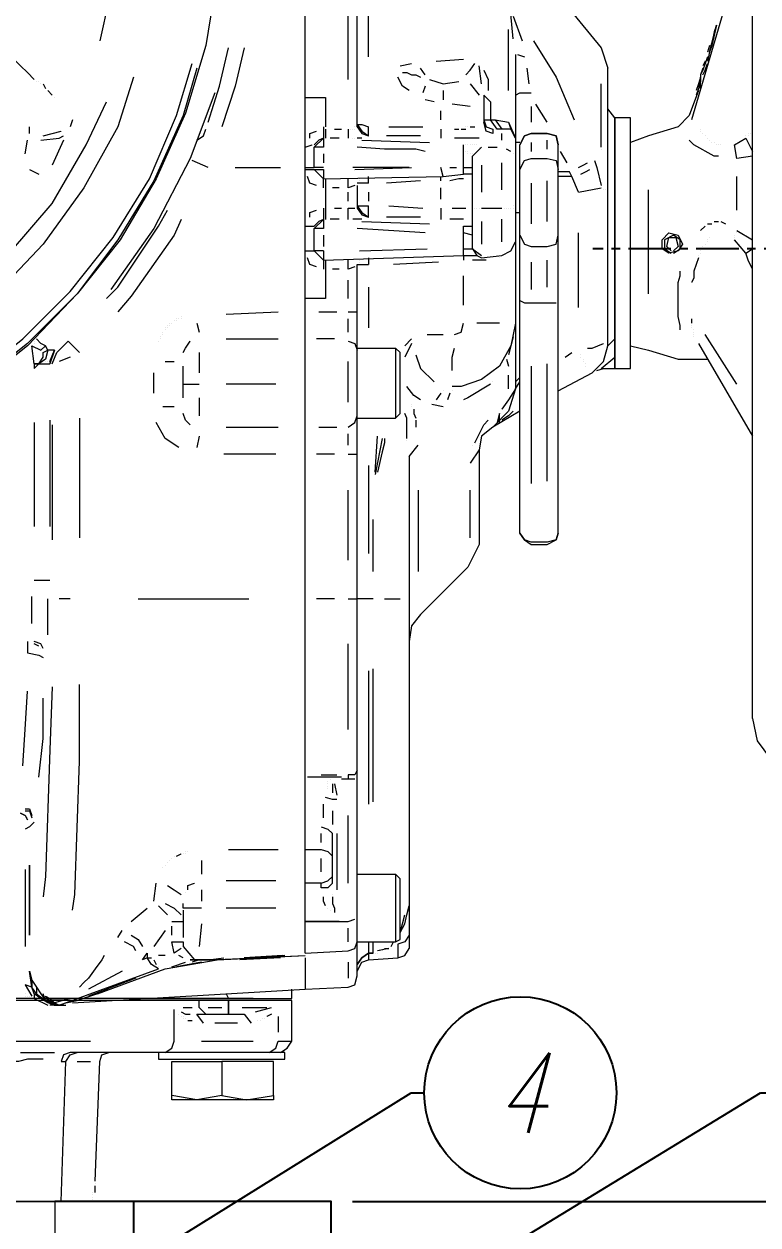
# Model space of a CAD drawing. Header units: millimetres. Extents: x 3426 to 5580, y 1375 to 2906.
# Drawn here: x 3958.9 to 4096.4, y 2436.8 to 2661.9 of the extents above; entities that cross this region are included whole.
import ezdxf
from ezdxf.enums import TextEntityAlignment as Align

# ---------------------------------------------------------------- set-up
doc = ezdxf.new("R2010")
doc.units = ezdxf.units.MM
doc.linetypes.add('CENTER', pattern=[50.8, 31.75, -6.35, 6.35, -6.35])
for name, color, linetype in [('IA-DIBUJO', 3, 'Continuous'), ('IA-DIM', 7, 'Continuous'), ('IA-EJES', 4, 'CENTER'), ('IA-SIMBOLS', 2, 'Continuous')]:
    doc.layers.add(name, color=color, linetype=linetype)
doc.styles.add('ING-AMB', font='romans.shx', dxfattribs={"width": 0.75, "oblique": 15})
doc.styles.add('SALVADOR', font='romans.shx', dxfattribs={"width": 0.75, "oblique": 15})
doc.dimstyles.new('ING-AMB 4', dxfattribs={"dimscale": 4, "dimtxt": 3, "dimasz": 2.5, "dimexe": 1, "dimexo": 1, "dimgap": 1, "dimtad": 1, "dimdec": 0, "dimzin": 0, "dimdsep": 46, "dimtxsty": 'ING-AMB', "dimcen": 0.1, "dimclrd": 7, "dimclre": 7, "dimclrt": 2, "dimadec": 0, "dimazin": 0, "dimtfac": 1, "dimtdec": 0, "dimtmove": 0, "dimatfit": 0, "dimfxl": 1.25, "dimtolj": 1, "dimtzin": 0, "dimarcsym": 1})

# ---------------------------------------------------------------- blocks, each defined once
blk = doc.blocks.new('*D21')
at = {"layer": 'Defpoints', "color": 0, "transparency": 16777216}
for p in [(4181.7, 2619.82), (4016.43, 2441.17), (4265.14, 2441.17)]:
    blk.add_point(p, dxfattribs=at)
at = {"layer": 'IA-DIM', "color": 7, "lineweight": -2, "transparency": 16777216}
for p, q in [((4185.7, 2619.82), (4269.14, 2619.82)), ((4265.14, 2609.82), (4265.14, 2451.17)), ((4020.43, 2441.17), (4269.14, 2441.17))]:
    blk.add_line(p, q, dxfattribs=at)
at = {"layer": 'IA-DIM', "color": 7, "transparency": 16777216}
for points in [[(4263.47, 2609.82), (4266.8, 2609.82), (4265.14, 2619.82)], [(4263.47, 2451.17), (4266.8, 2451.17), (4265.14, 2441.17)]]:
    blk.add_solid(points, dxfattribs=at)
at = {"layer": 'IA-DIM', "color": 2, "transparency": 16777216, "insert": (4255.14, 2530.5), "char_height": 12, "attachment_point": 5, "rotation": 90, "style": 'ING-AMB'}
blk.add_mtext('\\A1;180', dxfattribs=at)
blk = doc.blocks.new('EJE')
blk.add_circle((0, 6), 6)
at = {"style": 'SALVADOR', "oblique": 15, "width": 0.75}
blk.add_attdef('N', text='', height=5, dxfattribs=at).set_placement((0, 6), align=Align.MIDDLE)

msp = doc.modelspace()

# ---------------------------------------------------------------- linework, layer by layer
at = {"layer": 'IA-DIBUJO', "color": 8, "lineweight": 18}
for points in [[(3971.36, 2708.72), (3973.9, 2701.52), (3975.6, 2690.09), (3976.02, 2678.24), (3974.75, 2666.39), (3973.06, 2658.77)], [(4095.4, 2531.77), (4095.4, 2709.99)], [(4021.32, 2642.68), (4021.32, 2675.7), (4021.32, 2676.55), (4021.32, 2699.83), (4021.32, 2705.76), (4028.51, 2705.76), (4028.51, 2692.63), (4029.36, 2693.48), (4029.36, 2704.91), (4028.51, 2705.76)], [(4045.02, 2684.17), (4055.61, 2671.47), (4067.04, 2657.5), (4068.31, 2653.69)], [(4095.4, 2682.9), (4083.97, 2643.95)], [(4023.43, 2655.8), (4023.43, 2679.93)], [(4011.58, 2635.06), (4011.58, 2674.43)], [(3995.07, 2671.04), (3992.95, 2657.92), (3989.14, 2645.22), (3983.64, 2632.94), (3976.87, 2621.51), (3968.82, 2611.35), (3959.51, 2601.62), (3949.35, 2593.57), (3937.92, 2586.8), (3925.64, 2581.72), (3912.94, 2577.91), (3899.82, 2575.79)], [(4019.62, 2651.57), (4019.62, 2668.08)], [(4050.53, 2659.19), (4050.1, 2663.85)], [(4050.53, 2663.42), (4052.22, 2658.77)], [(4088.63, 2661.73), (4087.78, 2657.92), (4087.36, 2656.65), (4087.78, 2658.34), (4088.63, 2661.73), (4088.2, 2660.46), (4087.78, 2658.34)], [(4088.63, 2661.73), (4088.63, 2661.73)], [(4049.68, 2649.45), (4049.68, 2660.89)], [(3993.38, 2643.53), (3995.49, 2650.3), (3997.19, 2657.5)], [(4000.15, 2657.5), (3998.46, 2650.3), (3995.92, 2642.68)], [(4054.34, 2658.77), (4058.57, 2651.99), (4061.96, 2643.95)], [(4087.36, 2657.92), (4086.93, 2656.65)], [(4087.36, 2657.92), (4087.36, 2657.92)], [(4087.78, 2658.34), (4087.78, 2658.34)], [(3956.97, 2655.38), (3958.24, 2654.11), (3959.51, 2652.84), (3960.78, 2651.57)], [(4036.13, 2654.96), (4041.21, 2655.38)], [(4050.95, 2656.23), (4050.95, 2640.56), (4050.95, 2636.33), (4050.95, 2627.86), (4050.95, 2621.09), (4050.95, 2605.85), (4050.95, 2593.57), (4051.8, 2594.84)], [(4050.95, 2656.23), (4050.95, 2656.23)], [(4051.37, 2656.23), (4052.64, 2655.8)], [(4086.93, 2655.8), (4086.51, 2654.53), (4086.09, 2653.26), (4085.66, 2652.42), (4085.66, 2651.15), (4085.66, 2651.99)], [(4086.51, 2654.96), (4086.09, 2654.11)], [(4086.93, 2656.65), (4086.93, 2656.65)], [(4087.36, 2656.65), (4086.93, 2654.96)], [(4086.93, 2655.8), (4086.93, 2655.8)], [(4087.36, 2656.65), (4087.36, 2656.65)], [(3991.26, 2653.69), (3988.72, 2644.8), (3983.22, 2632.52), (3976.44, 2621.51), (3968.82, 2611.35), (3959.51, 2602.04), (3949.35, 2594), (3937.92, 2587.65), (3926.07, 2582.14), (3916.33, 2579.18)], [(3940.04, 2590.19), (3948.5, 2594.84), (3958.66, 2602.89), (3967.55, 2611.78), (3975.6, 2621.94), (3982.37, 2632.94), (3987.45, 2644.8), (3990.41, 2654.53)], [(4029.36, 2654.11), (4031.48, 2654.53)], [(4029.78, 2652.84), (4030.63, 2652.84), (4031.48, 2652.42), (4032.32, 2652.42), (4033.17, 2651.99)], [(4034.02, 2652.42), (4033.17, 2653.69)], [(4041.64, 2652.42), (4042.48, 2653.26), (4043.33, 2654.53)], [(4044.6, 2650.72), (4044.18, 2654.11)], [(4045.02, 2653.26), (4045.87, 2651.57), (4045.87, 2649.45)], [(4053.07, 2653.69), (4053.49, 2650.72)], [(4069.58, 2602.89), (4068.31, 2601.62), (4068.31, 2603.31), (4068.31, 2630.4), (4068.31, 2653.69)], [(4086.09, 2653.69), (4085.66, 2652.42)], [(4086.09, 2652.42), (4086.51, 2653.26), (4086.93, 2654.53)], [(4086.09, 2653.69), (4086.09, 2653.69)], [(4086.09, 2653.26), (4086.09, 2653.26)], [(4086.09, 2652.42), (4086.09, 2652.42)], [(4086.51, 2654.53), (4086.51, 2654.53)], [(4086.93, 2654.53), (4086.93, 2654.53)], [(3979.41, 2651.99), (3976.44, 2642.68), (3970.09, 2631.25), (3962.47, 2620.67), (3953.58, 2611.35), (3943.42, 2603.31), (3934.53, 2597.81)], [(3960.78, 2651.57), (3960.78, 2651.57)], [(3961.2, 2651.15), (3961.2, 2651.15)], [(3961.63, 2651.15), (3961.63, 2651.15)], [(3962.05, 2650.72), (3962.05, 2650.72)], [(3962.47, 2650.72), (3962.9, 2649.88)], [(4031.05, 2649.45), (4029.78, 2650.3), (4028.94, 2652)], [(4033.17, 2651.99), (4033.17, 2651.99)], [(4034.02, 2650.3), (4033.59, 2649.03)], [(4034.86, 2651.57), (4037.4, 2650.72), (4040.37, 2651.15)], [(4042.48, 2650.72), (4044.18, 2648.61)], [(4067.04, 2638.87), (4067.04, 2642.26), (4067.04, 2645.64), (4067.04, 2648.18), (4067.04, 2650.72)], [(4085.66, 2651.99), (4085.24, 2650.72), (4084.82, 2649.45)], [(4085.66, 2649.88), (4085.66, 2651.15), (4085.24, 2649.88), (4084.82, 2648.61)], [(4085.24, 2650.72), (4085.24, 2650.72)], [(4085.24, 2650.72), (4085.24, 2650.72)], [(4085.66, 2651.15), (4085.66, 2651.15)], [(3962.9, 2649.88), (3962.9, 2649.88)], [(3963.32, 2649.45), (3964.17, 2648.61)], [(3964.17, 2648.61), (3964.17, 2648.61)], [(3964.59, 2648.18), (3964.59, 2648.18)], [(3994.65, 2649.03), (3989.99, 2636.75), (3983.22, 2623.63), (3975.17, 2612.2)], [(4011.58, 2648.18), (4015.39, 2648.18), (4015.39, 2642.68)], [(4037.4, 2649.45), (4037.4, 2647.76)], [(4044.18, 2648.61), (4044.18, 2648.61)], [(4045.02, 2648.61), (4045.02, 2646.49), (4045.02, 2643.53)], [(4045.02, 2648.61), (4046.29, 2647.34)], [(4050.95, 2648.61), (4051.8, 2649.03), (4053.91, 2649.03)], [(4085.24, 2649.45), (4083.55, 2644.8)], [(4084.82, 2648.61), (4084.82, 2648.61)], [(4085.24, 2649.88), (4085.24, 2649.88)], [(4085.24, 2649.45), (4085.24, 2649.45)], [(3804.99, 2646.91), (3808.38, 2639.29), (3814.73, 2628.29), (3822.77, 2618.97), (3832.09, 2610.51), (3842.25, 2603.31), (3853.25, 2597.38), (3864.68, 2593.15), (3876.96, 2590.61), (3889.66, 2589.76), (3901.94, 2590.61), (3914.21, 2593.15), (3925.64, 2597.38), (3937.07, 2603.31), (3947.23, 2610.51), (3956.12, 2618.97), (3964.17, 2628.29), (3970.52, 2639.29), (3974.33, 2647.34)], [(4035.71, 2647.34), (4034.02, 2647.76)], [(4036.98, 2643.95), (4036.98, 2645.64)], [(4042.48, 2646.49), (4039.1, 2646.91)], [(4046.29, 2647.34), (4046.29, 2643.95), (4047.14, 2643.95), (4049.68, 2643.53), (4050.1, 2642.26)], [(4053.91, 2646.49), (4053.91, 2643.53)], [(4056.88, 2643.53), (4054.76, 2646.91)], [(4067.04, 2597.38), (4069.58, 2599.5), (4069.58, 2602.89), (4069.58, 2644.37), (4068.31, 2646.07)], [(3967.98, 2643.95), (3967.55, 2642.68)], [(4045.02, 2643.95), (4046.29, 2643.95)], [(4045.02, 2643.95), (4045.45, 2642.68), (4046.72, 2642.26), (4046.72, 2641.41), (4045.45, 2641.83), (4045.02, 2643.53)], [(4047.14, 2643.95), (4048.41, 2642.26), (4047.56, 2642.26), (4046.29, 2643.95)], [(4049.68, 2643.53), (4050.95, 2640.56), (4050.1, 2642.26), (4048.41, 2642.26)], [(4072.54, 2644.37), (4069.58, 2644.37)], [(4083.55, 2644.8), (4081.43, 2642.68), (4075.93, 2640.99), (4072.54, 2639.72)], [(4072.54, 2597.38), (4072.54, 2644.37)], [(3959.93, 2641.41), (3959.93, 2642.68)], [(3962.47, 2640.99), (3965.86, 2641.83)], [(3965.86, 2641.83), (3965.86, 2641.83)], [(3991.26, 2640.14), (3992.53, 2640.99), (3992.95, 2642.26)], [(4012.43, 2640.56), (4012.43, 2641.41), (4013.7, 2641.83)], [(4014.97, 2642.68), (4014.97, 2642.68)], [(4014.97, 2642.68), (4014.97, 2640.56), (4014.97, 2638.87)], [(4015.39, 2642.26), (4015.39, 2642.26)], [(4015.39, 2642.26), (4015.39, 2640.56)], [(4017.08, 2642.26), (4018.35, 2642.26)], [(4019.62, 2642.26), (4019.62, 2642.26)], [(4019.62, 2642.26), (4019.62, 2640.56)], [(4020.05, 2642.26), (4020.05, 2642.26)], [(4020.47, 2642.26), (4020.47, 2642.26)], [(4020.89, 2642.68), (4020.89, 2642.68)], [(4020.89, 2642.26), (4020.89, 2642.26)], [(4021.32, 2643.1), (4022.16, 2643.1), (4023.43, 2642.68)], [(4021.32, 2643.1), (4022.16, 2641.83), (4023.43, 2640.99)], [(4021.32, 2642.68), (4021.32, 2642.68)], [(4021.32, 2642.68), (4022.16, 2641.41), (4023.43, 2640.99), (4023.43, 2642.68)], [(4027.24, 2642.68), (4033.59, 2642.68)], [(4036.98, 2642.26), (4036.98, 2640.56)], [(4039.52, 2642.26), (4040.37, 2642.26)], [(4040.79, 2642.26), (4041.64, 2642.26)], [(4041.64, 2642.68), (4041.64, 2642.68)], [(4042.06, 2642.68), (4042.06, 2642.68)], [(4042.48, 2642.68), (4043.33, 2642.68)], [(4047.14, 2642.26), (4047.14, 2642.26)], [(4048.41, 2640.14), (4048.41, 2641.41)], [(4085.66, 2642.26), (4085.66, 2642.26)], [(4085.66, 2641.83), (4085.66, 2641.83)], [(4086.09, 2641.41), (4086.09, 2641.41)], [(4094.55, 2641.41), (4094.55, 2641.41)], [(4094.98, 2641.41), (4094.98, 2641.41)], [(4095.4, 2641.41), (4095.4, 2641.41)], [(3959.09, 2637.6), (3959.51, 2640.14)], [(3962.05, 2640.14), (3965.44, 2640.56), (3966.28, 2640.99)], [(3966.28, 2640.14), (3964.17, 2635.48)], [(4011.58, 2638.87), (4012.85, 2639.29)], [(4012.85, 2639.29), (4012.85, 2639.29)], [(4014.97, 2638.87), (4013.27, 2638.87), (4014.97, 2640.56), (4014.12, 2640.14), (4013.27, 2639.29)], [(4013.27, 2638.87), (4013.27, 2638.87)], [(4013.27, 2635.06), (4013.27, 2638.87)], [(4014.97, 2640.57), (4014.97, 2640.57)], [(4015.39, 2640.57), (4015.39, 2640.57)], [(4017.93, 2640.57), (4016.24, 2640.57)], [(4020.47, 2640.56), (4020.47, 2640.56)], [(4020.89, 2640.56), (4020.89, 2640.56)], [(4022.16, 2640.56), (4021.32, 2640.56)], [(4034.02, 2638.02), (4032.32, 2638.45), (4026.4, 2638.45), (4021.32, 2638.87)], [(4022.16, 2640.14), (4034.86, 2639.72)], [(4023.43, 2640.99), (4023.43, 2640.99)], [(4033.17, 2640.99), (4026.82, 2640.99)], [(4044.18, 2640.56), (4042.48, 2640.56), (4040.79, 2640.56), (4039.52, 2640.56)], [(4041.21, 2639.29), (4041.21, 2639.29)], [(4041.21, 2638.02), (4041.21, 2639.29)], [(4041.64, 2639.29), (4041.64, 2639.29)], [(4042.06, 2639.29), (4042.06, 2639.29)], [(4042.48, 2639.29), (4042.48, 2639.29)], [(4042.91, 2639.29), (4042.91, 2639.29)], [(4043.33, 2639.29), (4043.33, 2639.29)], [(4043.75, 2639.29), (4043.75, 2639.29)], [(4044.18, 2638.87), (4044.18, 2638.87)], [(4044.6, 2638.87), (4044.6, 2638.87)], [(4045.87, 2638.87), (4047.56, 2638.87)], [(4051.8, 2639.72), (4050.95, 2639.72)], [(4058.99, 2566.48), (4058.57, 2565.21), (4056.88, 2564.79), (4053.91, 2564.79), (4052.64, 2565.21), (4051.8, 2566.48), (4051.8, 2610.08), (4051.8, 2622.36), (4051.8, 2634.64), (4051.8, 2639.29)], [(4051.8, 2639.29), (4051.8, 2639.29)], [(4051.8, 2566.48), (4052.64, 2565.21), (4053.91, 2564.36), (4056.88, 2564.36), (4058.57, 2565.21), (4058.99, 2566.48), (4058.99, 2610.08), (4058.99, 2622.36), (4058.99, 2634.64), (4058.99, 2639.29)], [(4053.91, 2639.72), (4053.91, 2638.02)], [(4056.88, 2638.45), (4056.88, 2640.14)], [(4089.05, 2637.18), (4088.2, 2637.18), (4084.39, 2639.29), (4083.55, 2640.14)], [(4086.51, 2640.99), (4086.51, 2640.99)], [(4086.93, 2640.56), (4086.93, 2640.56)], [(4087.36, 2640.14), (4087.36, 2640.14)], [(4087.78, 2639.72), (4087.78, 2639.72)], [(4088.2, 2639.72), (4088.2, 2639.72)], [(4088.63, 2639.29), (4088.63, 2639.29)], [(4089.05, 2639.29), (4089.05, 2639.29)], [(4089.47, 2639.29), (4089.47, 2639.29)], [(4092.01, 2639.29), (4094.13, 2640.56)], [(4092.44, 2636.75), (4092.01, 2639.29)], [(4094.13, 2640.99), (4094.13, 2640.99)], [(4094.13, 2640.56), (4095.4, 2638.02)], [(4094.13, 2640.56), (4094.13, 2640.56)], [(4094.55, 2640.99), (4094.55, 2640.99)], [(4011.58, 2636.33), (4011.58, 2638.02)], [(4014.97, 2637.6), (4014.97, 2635.91)], [(4042.91, 2633.79), (4041.21, 2633.79), (4041.21, 2635.06), (4041.21, 2638.02)], [(4041.21, 2638.02), (4041.21, 2638.02)], [(4041.64, 2638.02), (4041.64, 2638.02)], [(4042.06, 2638.02), (4042.06, 2638.02)], [(4042.06, 2637.6), (4042.06, 2637.6)], [(4042.48, 2637.6), (4042.48, 2637.6)], [(4042.91, 2637.6), (4042.91, 2637.6)], [(4042.91, 2619.82), (4042.91, 2627.86), (4042.91, 2637.18)], [(4042.91, 2637.18), (4042.91, 2637.18)], [(4050.1, 2638.02), (4049.26, 2638.45)], [(4050.53, 2637.6), (4050.53, 2637.6)], [(4051.8, 2634.64), (4052.64, 2636.33), (4053.91, 2636.75), (4056.88, 2636.75), (4058.57, 2636.33), (4058.99, 2634.64)], [(4060.69, 2635.91), (4059.42, 2638.02)], [(4067.04, 2638.45), (4067.04, 2638.45)], [(4095.4, 2637.18), (4092.44, 2636.75)], [(3959.93, 2634.64), (3961.63, 2633.79)], [(3993.38, 2635.06), (3990.41, 2636.33)], [(3998.46, 2635.06), (4006.92, 2635.06)], [(4011.58, 2635.06), (4011.58, 2635.06)], [(4011.58, 2607.97), (4011.58, 2635.06), (4013.27, 2635.06)], [(4011.58, 2634.64), (4011.58, 2634.64)], [(4011.58, 2634.64), (4013.27, 2634.64), (4014.97, 2632.94)], [(4014.97, 2635.06), (4013.27, 2635.06)], [(4013.27, 2634.64), (4013.27, 2634.64)], [(4013.27, 2634.64), (4014.97, 2634.64), (4014.97, 2632.94)], [(4014.97, 2635.06), (4014.97, 2635.06)], [(4031.05, 2635.06), (4020.47, 2635.06)], [(4020.89, 2634.64), (4031.48, 2635.06)], [(4037.4, 2633.37), (4036.98, 2635.06)], [(4038.67, 2635.06), (4039.94, 2635.06)], [(4041.21, 2635.06), (4042.91, 2635.06)], [(4042.91, 2635.06), (4042.91, 2635.06)], [(4042.91, 2634.21), (4042.91, 2635.06)], [(4044.6, 2635.48), (4044.6, 2630.4)], [(4048.41, 2630.83), (4048.41, 2635.91)], [(4062.8, 2635.06), (4063.65, 2635.48), (4064.5, 2635.91)], [(4063.23, 2633.79), (4064.07, 2634.21), (4064.92, 2634.64)], [(4065.77, 2636.33), (4066.19, 2635.06), (4067.04, 2631.67)], [(4013.7, 2631.67), (4012.43, 2632.1), (4012, 2633.37)], [(4014.97, 2631.25), (4014.97, 2632.94), (4037.4, 2633.37), (4041.21, 2633.79)], [(4015.39, 2632.94), (4015.39, 2631.25)], [(4020.89, 2631.67), (4019.62, 2631.25), (4019.62, 2632.94)], [(4021.74, 2632.94), (4021.74, 2632.94)], [(4021.74, 2632.52), (4021.74, 2632.52)], [(4023.43, 2632.1), (4023.43, 2633.37)], [(4033.17, 2632.52), (4026.82, 2632.1)], [(4036.98, 2632.52), (4036.98, 2633.37)], [(4041.21, 2632.94), (4040.37, 2632.94), (4038.67, 2632.52)], [(4056.88, 2624.9), (4056.88, 2632.52)], [(4061.53, 2633.37), (4061.11, 2634.21), (4058.99, 2634.21)], [(4062.8, 2630.4), (4061.53, 2633.37), (4058.99, 2633.37)], [(4092.44, 2627.02), (4092.44, 2633.37)], [(4015.39, 2631.25), (4015.39, 2631.25)], [(4015.39, 2631.25), (4015.39, 2627.44)], [(4015.39, 2631.25), (4015.39, 2631.25)], [(4017.93, 2631.25), (4016.66, 2631.25)], [(4019.62, 2628.71), (4019.62, 2630.4)], [(4023.43, 2632.1), (4021.32, 2632.1)], [(4021.32, 2632.1), (4021.32, 2632.1)], [(4021.32, 2631.67), (4021.32, 2627.44)], [(4021.32, 2631.67), (4021.32, 2631.67)], [(4021.32, 2631.67), (4021.32, 2631.67)], [(4023.43, 2630.4), (4023.43, 2628.71)], [(4036.98, 2629.13), (4036.98, 2631.25)], [(4053.91, 2632.1), (4053.91, 2624.48)], [(4062.8, 2630.4), (4067.04, 2631.25)], [(4067.04, 2631.25), (4067.04, 2631.25)], [(4067.46, 2630.83), (4067.46, 2630.83)], [(4067.88, 2630.83), (4067.88, 2630.83)], [(4068.31, 2630.83), (4068.31, 2630.83)], [(4068.31, 2630.4), (4068.31, 2630.4)], [(4075.93, 2611.35), (4075.93, 2630.83)], [(4021.32, 2627.86), (4023.43, 2627.86)], [(4021.32, 2627.44), (4022.16, 2626.17), (4023.43, 2625.75), (4023.43, 2626.59), (4023.43, 2627.86)], [(4021.32, 2627.86), (4022.16, 2626.59), (4023.43, 2625.75)], [(4027.24, 2627.86), (4033.59, 2627.44)], [(4042.91, 2627.86), (4042.91, 2627.86)], [(4050.53, 2627.86), (4050.53, 2627.86)], [(4050.95, 2627.86), (4050.95, 2627.86)], [(3974.33, 2610.51), (3976.44, 2612.62), (3984.06, 2624.05), (3985.76, 2627.02)], [(4012.43, 2625.75), (4012.43, 2626.59), (4013.7, 2627.02)], [(4014.97, 2627.44), (4014.97, 2627.44)], [(4014.97, 2627.44), (4014.97, 2626.17), (4014.97, 2625.32), (4014.97, 2623.63)], [(4015.39, 2627.44), (4015.39, 2627.44)], [(4015.39, 2627.44), (4015.39, 2625.32)], [(4017.08, 2627.44), (4018.35, 2627.44)], [(4019.62, 2625.32), (4019.62, 2626.17), (4019.62, 2627.44), (4020.89, 2627.44)], [(4023.43, 2625.75), (4023.43, 2625.75)], [(4033.17, 2625.75), (4026.82, 2625.75)], [(4036.98, 2627.44), (4036.98, 2626.17), (4036.98, 2625.32)], [(4039.1, 2627.44), (4040.37, 2627.44), (4041.64, 2627.44)], [(4042.91, 2627.44), (4042.91, 2627.44)], [(4043.33, 2627.44), (4043.33, 2627.44)], [(4043.75, 2627.44), (4043.75, 2627.44)], [(4044.18, 2627.44), (4044.18, 2627.44)], [(4044.6, 2627.44), (4048.41, 2627.44)], [(4048.83, 2627.44), (4048.83, 2627.44)], [(4049.26, 2627.44), (4049.26, 2627.44)], [(4049.68, 2627.44), (4049.68, 2627.44)], [(4050.1, 2627.44), (4050.1, 2627.44)], [(4050.53, 2627.44), (4050.53, 2627.44)], [(4050.95, 2626.59), (4051.8, 2626.59)], [(3988.3, 2625.32), (3987.03, 2622.36), (3978.98, 2610.93), (3976.44, 2607.97)], [(4011.58, 2624.05), (4013.27, 2624.05)], [(4011.58, 2619.4), (4013.27, 2619.4), (4013.27, 2623.63)], [(4014.97, 2623.63), (4013.27, 2623.63), (4014.97, 2625.32), (4014.12, 2624.9), (4013.27, 2624.05)], [(4013.27, 2623.63), (4013.27, 2623.63)], [(4014.97, 2625.33), (4014.97, 2625.33)], [(4015.39, 2625.33), (4015.39, 2625.33)], [(4017.93, 2625.33), (4016.24, 2625.33)], [(4022.16, 2625.33), (4020.47, 2625.33)], [(4034.02, 2622.78), (4021.32, 2623.63)], [(4022.16, 2624.9), (4034.86, 2624.48)], [(4041.21, 2625.33), (4040.37, 2625.33), (4038.67, 2625.33)], [(4041.21, 2624.06), (4042.91, 2624.06)], [(4042.91, 2622.36), (4041.21, 2622.78), (4041.21, 2624.05)], [(4044.6, 2624.9), (4044.6, 2620.67)], [(4048.41, 2621.09), (4048.41, 2625.33)], [(4085.66, 2623.21), (4086.51, 2624.05)], [(4086.51, 2624.05), (4086.51, 2624.05)], [(4086.93, 2624.48), (4087.78, 2624.48)], [(4088.2, 2624.9), (4089.05, 2624.9)], [(4089.47, 2624.9), (4090.32, 2624.48)], [(4090.32, 2624.48), (4090.32, 2624.48)], [(4092.44, 2623.21), (4095.4, 2621.51)], [(4092.44, 2623.21), (4092.44, 2623.21)], [(4011.58, 2621.09), (4011.58, 2622.78)], [(4014.97, 2622.36), (4014.97, 2620.24)], [(4041.21, 2619.82), (4041.21, 2622.78)], [(4041.21, 2618.55), (4043.75, 2618.55), (4044.6, 2618.13), (4048.41, 2618.55), (4050.1, 2619.4), (4050.95, 2621.09)], [(4042.91, 2622.78), (4042.91, 2622.78)], [(4051.8, 2622.36), (4052.64, 2620.67), (4053.91, 2620.24), (4056.88, 2620.24), (4058.57, 2620.67), (4058.99, 2622.36)], [(4062.8, 2608.81), (4062.8, 2622.78)], [(4080.58, 2618.97), (4081.85, 2619.82), (4081.85, 2621.51), (4080.58, 2622.36), (4078.89, 2621.51), (4078.89, 2619.82), (4080.16, 2618.97)], [(4080.16, 2619.4), (4079.31, 2620.24), (4079.74, 2621.94), (4081.01, 2621.94), (4081.43, 2620.24), (4080.58, 2619.4)], [(4086.93, 2621.51), (4086.93, 2621.51)], [(4086.93, 2621.09), (4086.93, 2621.09)], [(4087.36, 2621.94), (4087.36, 2621.94)], [(4092.01, 2622.36), (4092.01, 2622.36)], [(4092.01, 2621.94), (4092.01, 2621.94)], [(4094.55, 2617.7), (4094.13, 2618.97), (4092.01, 2621.51)], [(4092.01, 2621.51), (4092.01, 2621.51)], [(4092.44, 2622.78), (4092.44, 2622.78)], [(4014.97, 2619.4), (4013.27, 2619.4)], [(4013.27, 2619.4), (4014.97, 2617.7)], [(4014.97, 2619.4), (4014.97, 2617.7), (4014.97, 2616.01)], [(4021.74, 2619.4), (4034.44, 2619.82)], [(4041.21, 2618.55), (4041.21, 2619.82), (4042.91, 2619.82), (4043.75, 2618.55)], [(4042.91, 2619.82), (4044.6, 2618.55)], [(4080.16, 2618.97), (4080.16, 2618.97)], [(4080.16, 2618.97), (4080.16, 2618.97)], [(4080.58, 2619.4), (4080.58, 2619.4)], [(4080.58, 2618.97), (4080.58, 2618.97)], [(4085.66, 2619.4), (4085.66, 2619.4)], [(4085.66, 2618.97), (4085.66, 2618.97)], [(4086.09, 2620.24), (4086.09, 2620.24)], [(4086.09, 2619.82), (4086.09, 2619.82)], [(4086.51, 2620.67), (4086.51, 2620.67)], [(4094.13, 2618.97), (4095.4, 2619.82)], [(4013.7, 2616.43), (4012.43, 2616.86), (4012, 2618.13)], [(4014.97, 2617.7), (4041.21, 2618.55), (4041.21, 2617.7)], [(4015.39, 2617.7), (4015.39, 2616.01)], [(4020.89, 2616.43), (4019.62, 2616.01), (4019.62, 2617.7)], [(4021.32, 2483.51), (4021.32, 2489.86), (4021.32, 2496.21), (4021.32, 2520.76), (4021.32, 2522.03), (4021.32, 2554.2), (4021.32, 2581.3), (4021.32, 2588.07), (4021.32, 2601.19), (4021.32, 2607.97), (4021.32, 2616.86), (4023.43, 2616.86)], [(4021.32, 2616.86), (4021.32, 2616.86)], [(4021.32, 2616.86), (4021.32, 2616.86)], [(4021.74, 2617.7), (4021.74, 2617.7)], [(4021.74, 2617.28), (4021.74, 2617.28)], [(4023.43, 2618.13), (4023.43, 2616.86)], [(4036.56, 2617.28), (4028.09, 2616.86)], [(4045.45, 2617.7), (4044.6, 2617.7), (4042.91, 2617.7)], [(4044.6, 2618.55), (4044.6, 2618.55)], [(4044.6, 2618.13), (4044.6, 2618.13)], [(4047.56, 2618.55), (4047.56, 2618.55)], [(4047.99, 2618.13), (4047.99, 2618.13)], [(4048.41, 2618.55), (4048.41, 2618.55)], [(4053.91, 2617.28), (4053.91, 2612.2)], [(4056.88, 2612.62), (4056.88, 2617.7)], [(4085.24, 2618.13), (4084.82, 2616.86), (4084.39, 2615.59), (4084.39, 2614.32), (4083.97, 2613.47)], [(4085.24, 2618.55), (4085.24, 2618.55)], [(4095.4, 2616.01), (4094.55, 2617.7)], [(4015.39, 2616.01), (4015.39, 2610.51), (4011.58, 2610.51)], [(4015.39, 2616.01), (4015.39, 2616.01)], [(4015.39, 2616.01), (4015.39, 2616.01)], [(4017.93, 2616.01), (4016.66, 2616.01)], [(4041.21, 2609.24), (4041.21, 2614.74)], [(4081.85, 2604.58), (4081.85, 2605.43), (4081.43, 2607.12), (4081.43, 2608.81), (4081.43, 2609.66), (4081.43, 2610.51), (4081.43, 2611.78), (4081.43, 2612.62), (4081.43, 2613.47), (4081.85, 2614.74), (4081.85, 2615.59)], [(4019.62, 2610.51), (4019.62, 2613.89)], [(4023.43, 2612.62), (4023.43, 2605)], [(4083.97, 2613.47), (4083.97, 2613.47)], [(4051.8, 2610.08), (4052.64, 2609.66), (4053.91, 2609.66), (4056.88, 2609.66), (4058.57, 2609.66)], [(3996.76, 2607.54), (4006.5, 2607.97)], [(4011.58, 2501.29), (4011.58, 2507.21), (4011.58, 2554.2), (4011.58, 2581.3), (4011.58, 2585.95), (4011.58, 2594.42), (4011.58, 2602.89), (4011.58, 2607.97)], [(4014.12, 2607.97), (4017.51, 2607.97)], [(4019.62, 2607.97), (4021.32, 2607.97)], [(3985.76, 2605.43), (3985.76, 2605.43)], [(3986.18, 2605.85), (3986.18, 2605.85)], [(3986.18, 2605.43), (3986.18, 2605.43)], [(3986.6, 2605.85), (3986.6, 2605.85)], [(3987.03, 2606.27), (3987.03, 2606.27)], [(3987.45, 2606.7), (3987.45, 2606.7)], [(3987.45, 2606.27), (3987.45, 2606.27)], [(3987.87, 2606.7), (3987.87, 2606.7)], [(3988.3, 2607.12), (3988.3, 2607.12)], [(3988.3, 2606.7), (3988.3, 2606.7)], [(3991.26, 2605.85), (3991.68, 2604.16)], [(4019.62, 2604.16), (4019.62, 2606.7)], [(4050.95, 2605.85), (4050.1, 2601.62), (4047.99, 2597.81), (4044.6, 2595.27), (4040.79, 2594), (4039.1, 2594)], [(4039.52, 2603.73), (4040.79, 2604.16), (4041.21, 2605.85)], [(4047.99, 2605.85), (4043.75, 2605.85)], [(4083.97, 2606.7), (4083.97, 2605.85)], [(4083.97, 2605.43), (4083.97, 2605.43)], [(3961.2, 2602.89), (3962.05, 2602.04)], [(3961.2, 2602.89), (3961.2, 2602.89)], [(3984.49, 2603.31), (3984.49, 2603.31)], [(3984.49, 2602.89), (3984.49, 2602.89)], [(3984.91, 2604.16), (3984.91, 2604.16)], [(3984.91, 2603.73), (3984.91, 2603.73)], [(3985.33, 2605), (3985.33, 2605)], [(3985.33, 2604.58), (3985.33, 2604.58)], [(3985.76, 2605), (3985.76, 2605)], [(3996.76, 2602.89), (4006.5, 2602.89)], [(4017.08, 2602.89), (4013.7, 2602.89)], [(4030.21, 2601.62), (4031.48, 2602.89)], [(4034.44, 2603.73), (4037.4, 2603.73)], [(4050.53, 2603.31), (4049.68, 2599.92)], [(4083.97, 2605), (4083.97, 2605)], [(4084.39, 2604.58), (4084.39, 2604.58)], [(4084.39, 2604.16), (4084.39, 2604.16)], [(4084.39, 2603.73), (4084.39, 2603.73)], [(4084.39, 2603.31), (4084.39, 2603.31)], [(4092.44, 2594.42), (4086.51, 2603.73)], [(3960.78, 2598.23), (3960.36, 2601.62), (3962.05, 2600.77)], [(3960.78, 2602.46), (3960.78, 2602.46)], [(3960.78, 2602.04), (3960.78, 2602.04)], [(3960.78, 2602.04), (3960.78, 2602.04)], [(3961.63, 2598.23), (3962.47, 2599.5), (3962.47, 2600.35), (3963.32, 2600.77), (3962.9, 2599.08), (3961.63, 2598.23), (3963.74, 2598.23)], [(3962.05, 2600.77), (3962.9, 2601.62), (3962.05, 2602.04)], [(3962.05, 2602.04), (3962.05, 2602.04)], [(3962.05, 2602.04), (3962.05, 2602.04)], [(3962.05, 2601.62), (3962.05, 2601.62)], [(3962.05, 2601.19), (3962.05, 2601.19)], [(3962.05, 2600.77), (3962.05, 2600.77)], [(3962.05, 2600.77), (3962.05, 2600.77)], [(3963.74, 2598.65), (3964.59, 2600.77), (3963.74, 2598.23), (3964.59, 2600.77), (3963.32, 2600.77), (3962.9, 2601.62)], [(3964.17, 2598.23), (3965.01, 2600.35), (3967.13, 2602.46), (3969.25, 2600.35)], [(3964.59, 2600.77), (3964.59, 2600.77)], [(3964.59, 2600.77), (3964.59, 2600.77)], [(3964.59, 2600.77), (3964.59, 2600.77)], [(3984.06, 2602.46), (3984.06, 2602.46)], [(3988.72, 2600.35), (3989.14, 2601.19), (3989.99, 2602.46)], [(3989.99, 2602.46), (3989.99, 2602.46)], [(4019.62, 2602.46), (4020.89, 2602.04), (4021.32, 2600.77)], [(4021.32, 2601.19), (4028.51, 2601.19), (4028.51, 2588.07), (4029.36, 2588.92), (4029.36, 2600.35), (4028.51, 2601.19)], [(4031.48, 2602.04), (4030.21, 2599.5)], [(4039.1, 2596.96), (4039.1, 2599.5), (4039.52, 2601.19)], [(4058.99, 2593.15), (4065.34, 2596.54), (4067.46, 2598.65), (4068.31, 2601.62)], [(4064.5, 2601.19), (4065.34, 2601.19), (4067.46, 2602.04)], [(4067.46, 2602.04), (4067.46, 2602.04)], [(4072.54, 2601.62), (4075.93, 2600.77), (4081.43, 2599.08), (4086.93, 2599.08)], [(4085.24, 2602.04), (4095.4, 2584.68)], [(3962.9, 2598.65), (3962.9, 2598.65)], [(3963.32, 2598.65), (3963.32, 2598.65)], [(3963.74, 2598.65), (3963.74, 2598.65)], [(3963.74, 2598.65), (3963.74, 2598.65)], [(3967.55, 2599.5), (3965.44, 2598.65)], [(3985.33, 2598.65), (3987.03, 2598.65)], [(3991.68, 2600.35), (3991.68, 2596.54)], [(4019.62, 2591.03), (4019.62, 2598.65)], [(4032.32, 2599.92), (4033.17, 2597.38), (4035.71, 2594.84)], [(4049.26, 2599.08), (4049.68, 2597.81)], [(4060.26, 2599.5), (4061.53, 2600.35)], [(4063.23, 2599.92), (4063.23, 2599.92)], [(4063.23, 2599.5), (4063.23, 2599.5)], [(4063.65, 2599.08), (4063.65, 2599.08)], [(4063.65, 2598.65), (4063.65, 2598.65)], [(4066.19, 2596.96), (4067.46, 2597.38), (4069.58, 2597.38), (4069.58, 2599.5)], [(3960.78, 2598.23), (3961.63, 2598.23), (3960.78, 2598.23)], [(3960.78, 2598.23), (3960.78, 2597.38)], [(3961.63, 2598.23), (3961.63, 2598.23)], [(3961.63, 2598.23), (3961.63, 2598.23)], [(3963.32, 2598.23), (3963.32, 2598.23)], [(3963.74, 2598.23), (3963.74, 2598.23)], [(3983.22, 2592.73), (3983.22, 2596.54)], [(3988.72, 2592.3), (3988.72, 2596.11), (3988.72, 2597.81)], [(4049.68, 2593.57), (4049.68, 2596.11)], [(4053.91, 2597.81), (4053.91, 2575.79)], [(4056.88, 2576.22), (4056.88, 2598.23)], [(4064.07, 2598.23), (4064.07, 2598.23)], [(4064.07, 2597.81), (4064.07, 2597.81)], [(4069.58, 2597.38), (4072.54, 2597.38)], [(3988.72, 2594.42), (3991.68, 2594.42)], [(4006.08, 2594.42), (3996.76, 2594.42)], [(4033.17, 2591.46), (4031.9, 2592.3), (4030.63, 2594)], [(4046.29, 2594.42), (4042.06, 2591.88), (4041.21, 2591.46)], [(4046.72, 2594.84), (4046.72, 2594.84)], [(4050.95, 2594.84), (4051.8, 2595.69)], [(3988.72, 2591.88), (3988.72, 2593.57)], [(3991.68, 2591.88), (3991.68, 2588.49)], [(4036.98, 2592.73), (4036.13, 2591.46)], [(4037.4, 2593.15), (4037.4, 2593.15)], [(4038.67, 2592.73), (4038.25, 2591.46)], [(4039.1, 2593.15), (4039.1, 2593.15)], [(4050.95, 2593.57), (4049.68, 2589.34), (4046.72, 2586.38), (4044.6, 2584.68), (4044.18, 2582.14), (4044.18, 2564.36)], [(4050.95, 2593.57), (4049.68, 2591.46), (4048.41, 2589.76)], [(3987.03, 2590.19), (3984.91, 2590.19)], [(4031.48, 2590.61), (4031.48, 2590.61)], [(4031.48, 2590.19), (4031.48, 2590.19)], [(4031.9, 2589.76), (4031.9, 2588.92), (4032.32, 2588.07)], [(4037.4, 2590.19), (4035.29, 2590.61)], [(4051.8, 2589.34), (4046.72, 2586.38)], [(4048.41, 2589.76), (4048.41, 2589.76)], [(4050.53, 2589.34), (4049.68, 2588.49), (4048.41, 2587.65)], [(3960.78, 2587.22), (3960.78, 2567.75)], [(3963.74, 2587.65), (3963.74, 2567.75)], [(3969.25, 2588.07), (3969.25, 2565.63)], [(3987.87, 2582.57), (3985.33, 2584.26), (3983.64, 2587.22)], [(3989.99, 2586.8), (3989.14, 2587.65), (3988.72, 2588.92)], [(3988.72, 2588.92), (3988.72, 2588.92)], [(4019.62, 2586.38), (4020.89, 2587.22), (4021.32, 2588.49)], [(4021.32, 2588.07), (4028.51, 2588.07)], [(4030.63, 2584.26), (4030.63, 2586.38), (4030.63, 2588.07), (4030.21, 2588.92)], [(4030.21, 2588.92), (4030.21, 2588.92)], [(4032.32, 2588.07), (4032.32, 2588.07)], [(4032.32, 2587.65), (4032.32, 2586.38)], [(4043.33, 2583.41), (4045.02, 2586.8), (4045.87, 2587.65)], [(4047.99, 2587.22), (4047.99, 2588.92), (4047.56, 2587.22)], [(3964.17, 2586.8), (3964.17, 2565.21)], [(3996.76, 2586.38), (4006.5, 2586.38)], [(4014.12, 2586.38), (4017.51, 2586.38)], [(4019.62, 2582.99), (4019.62, 2585.11)], [(4046.72, 2586.38), (4046.72, 2586.38)], [(3991.68, 2584.68), (3991.26, 2582.57)], [(4024.7, 2577.91), (4025.13, 2584.68)], [(4025.97, 2584.26), (4024.7, 2577.49)], [(4026.4, 2584.26), (4026.4, 2583.41), (4025.97, 2581.72), (4025.13, 2577.91)], [(4030.63, 2583.84), (4030.63, 2583.84)], [(4031.05, 2580.87), (4032.75, 2582.99)], [(4042.91, 2582.99), (4042.91, 2582.99)], [(4006.08, 2581.3), (3996.34, 2581.3)], [(4017.08, 2581.3), (4013.7, 2581.3)], [(4019.62, 2581.3), (4021.32, 2581.3)], [(4031.05, 2580.87), (4031.05, 2554.2), (4031.05, 2496.63), (4031.05, 2491.13), (4031.05, 2488.59)], [(4044.18, 2582.14), (4042.48, 2579.6)], [(4023.43, 2579.18), (4023.43, 2562.67)], [(4025.13, 2577.91), (4025.13, 2577.91)], [(4019.62, 2561.4), (4019.62, 2574.52)], [(4032.75, 2574.52), (4032.75, 2569.87), (4032.75, 2567.33), (4032.75, 2564.36), (4032.75, 2562.25), (4032.75, 2560.13), (4032.75, 2559.28)], [(4042.48, 2565.63), (4042.48, 2566.48), (4042.48, 2568.17), (4042.48, 2569.44), (4042.48, 2571.14), (4042.48, 2574.52)], [(4024.28, 2559.28), (4024.28, 2569.02)], [(4056.88, 2564.79), (4056.88, 2564.79)], [(4044.18, 2564.36), (4042.06, 2560.13), (4033.17, 2551.24), (4031.48, 2549.12), (4031.05, 2546.16)], [(4053.91, 2564.36), (4053.91, 2564.36)], [(4042.06, 2560.13), (4042.06, 2560.13)], [(3963.74, 2557.59), (3960.78, 2557.59)], [(3960.36, 2549.55), (3960.36, 2554.63)], [(3963.32, 2547.43), (3963.32, 2554.2)], [(3967.55, 2554.2), (3965.44, 2554.2)], [(3980.25, 2554.2), (4001, 2554.2)], [(4017.08, 2554.2), (4013.7, 2554.2)], [(4019.62, 2554.2), (4021.32, 2554.2)], [(4024.28, 2554.2), (4023.43, 2554.2), (4021.32, 2554.2)], [(4026.4, 2554.2), (4029.36, 2554.2)], [(4033.17, 2551.24), (4033.17, 2551.24)], [(3959.51, 2546.16), (3959.51, 2544.04), (3961.63, 2543.62), (3962.47, 2543.2)], [(3959.51, 2546.16), (3959.51, 2546.16)], [(3962.47, 2544.89), (3962.05, 2545.74), (3960.78, 2546.16)], [(3961.63, 2545.31), (3960.78, 2545.74)], [(3962.05, 2544.89), (3962.05, 2544.89)], [(4019.62, 2529.65), (4019.62, 2545.74)], [(3962.47, 2543.2), (3962.47, 2543.2)], [(4023.43, 2540.66), (4023.43, 2515.68)], [(4024.28, 2516.1), (4024.28, 2541.08)], [(3964.17, 2537.69), (3963.74, 2525.84), (3962.9, 2502.13), (3962.47, 2498.32)], [(3967.98, 2495.78), (3968.4, 2498.75), (3969.25, 2523.72), (3969.25, 2538.12)], [(3958.66, 2522.88), (3959.09, 2529.65), (3959.51, 2536.85)], [(3961.63, 2520.76), (3962.47, 2527.96), (3962.47, 2535.58)], [(4095.4, 2531.77), (4096.25, 2527.53), (4098.79, 2524.15), (4102.17, 2521.61), (4106.41, 2520.76), (4110.64, 2521.61), (4114.03, 2524.15), (4116.57, 2527.53), (4117.41, 2531.77)], [(4021.32, 2522.03), (4020.89, 2521.18), (4019.62, 2521.18), (4019.62, 2520.34), (4018.35, 2520.34)], [(4011.58, 2520.76), (4011.58, 2520.76)], [(4018.35, 2520.76), (4012, 2520.76)], [(4014.54, 2521.18), (4017.51, 2521.18)], [(4015.81, 2519.91), (4015.81, 2519.91)], [(4016.24, 2520.34), (4016.24, 2520.34)], [(4018.35, 2520.34), (4018.35, 2520.34)], [(4020.89, 2520.34), (4019.62, 2520.34)], [(4021.32, 2520.76), (4021.32, 2520.76)], [(4015.81, 2519.49), (4015.81, 2519.49)], [(4015.81, 2519.07), (4015.81, 2519.07)], [(4015.81, 2518.64), (4015.81, 2518.64)], [(4016.66, 2519.49), (4016.66, 2517.8)], [(4017.08, 2519.49), (4017.51, 2517.37)], [(4014.97, 2513.14), (4014.97, 2515.68)], [(4016.66, 2516.53), (4015.39, 2516.95)], [(4017.51, 2516.53), (4016.66, 2516.53)], [(3959.09, 2514.83), (3959.93, 2514.83), (3960.36, 2513.56)], [(3959.09, 2514.41), (3959.93, 2514.41), (3960.36, 2513.14)], [(3959.09, 2513.56), (3959.51, 2512.72)], [(3959.51, 2513.14), (3959.51, 2513.14)], [(4016.66, 2514.41), (4016.66, 2511.87)], [(4019.62, 2500.86), (4019.62, 2513.56)], [(3960.78, 2512.29), (3959.93, 2511.45), (3959.09, 2511.02)], [(3959.93, 2511.45), (3959.93, 2511.45)], [(3960.78, 2512.29), (3960.78, 2512.29)], [(4014.54, 2511.45), (4015.81, 2511.02), (4016.66, 2510.18)], [(4014.54, 2508.48), (4014.54, 2510.18)], [(4016.66, 2500.86), (4016.66, 2510.18)], [(4017.51, 2510.18), (4017.51, 2499.59)], [(3987.45, 2505.94), (3988.3, 2506.37)], [(3988.3, 2506.37), (3988.3, 2506.37)], [(3988.72, 2506.37), (3988.72, 2506.37)], [(3989.14, 2506.79), (3989.14, 2506.79)], [(3989.14, 2506.37), (3989.14, 2506.37)], [(3989.57, 2506.79), (3989.57, 2506.79)], [(3997.19, 2507.21), (4006.5, 2507.21)], [(4011.58, 2507.21), (4014.54, 2507.21), (4015.81, 2506.79), (4016.66, 2505.94)], [(3984.91, 2503.83), (3984.91, 2503.83)], [(3985.33, 2504.25), (3985.33, 2504.25)], [(3985.76, 2504.67), (3985.76, 2504.67)], [(3986.18, 2505.1), (3986.18, 2505.1)], [(3986.6, 2505.52), (3986.6, 2505.52)], [(3987.03, 2505.94), (3987.03, 2505.94)], [(3992.11, 2505.1), (3992.11, 2502.56)], [(4014.54, 2502.98), (4014.54, 2505.52)], [(3959.09, 2503.4), (3959.09, 2489.01)], [(4014.54, 2500.86), (4015.81, 2501.29), (4016.66, 2502.13)], [(4021.32, 2502.56), (4028.51, 2502.56), (4028.51, 2489.86), (4029.36, 2490.28), (4029.36, 2501.71), (4028.51, 2502.56)], [(3983.22, 2497.48), (3983.64, 2500.86)], [(3985.76, 2500.44), (3987.03, 2499.59), (3988.3, 2498.75)], [(3989.57, 2499.59), (3989.57, 2500.44), (3990.84, 2500.86)], [(3990.84, 2500.86), (3990.84, 2500.86)], [(3992.11, 2499.59), (3992.11, 2497.48)], [(4006.08, 2501.29), (3996.76, 2501.29)], [(4011.58, 2487.74), (4011.58, 2496.21), (4011.58, 2501.29)], [(4016.66, 2500.86), (4015.81, 2500.02), (4014.54, 2500.02), (4014.54, 2500.86), (4011.58, 2500.86)], [(3985.33, 2497.05), (3987.03, 2496.21), (3988.3, 2494.94)], [(3988.3, 2498.75), (3988.3, 2498.75)], [(3992.11, 2496.21), (3988.72, 2496.21), (3988.72, 2497.05)], [(3989.14, 2499.17), (3989.14, 2499.17)], [(4015.39, 2496.63), (4014.97, 2497.48), (4014.97, 2498.32)], [(4016.66, 2498.75), (4016.66, 2498.75)], [(4016.66, 2498.32), (4016.66, 2497.05), (4017.08, 2496.21), (4017.08, 2495.36)], [(3978.98, 2493.67), (3981.95, 2496.21)], [(3985.76, 2494.94), (3984.06, 2496.63)], [(3988.3, 2494.94), (3988.3, 2494.94)], [(3988.72, 2495.78), (3988.72, 2494.51), (3988.72, 2491.97)], [(4006.08, 2496.21), (3996.76, 2496.21)], [(4015.81, 2496.21), (4015.81, 2496.21)], [(4016.24, 2495.78), (4016.24, 2495.78)], [(4029.36, 2491.55), (4029.78, 2492.4), (4030.21, 2493.24), (4030.63, 2494.94), (4031.05, 2496.63)], [(4029.36, 2491.55), (4030.21, 2494.94)], [(3986.6, 2493.67), (3988.72, 2493.67)], [(3986.6, 2491.13), (3986.6, 2492.82)], [(3992.11, 2493.24), (3991.68, 2489.01)], [(4017.51, 2493.67), (4017.51, 2493.67)], [(4017.51, 2493.67), (4017.51, 2493.67)], [(4017.93, 2493.67), (4019.62, 2493.67), (4020.89, 2494.09)], [(4021.32, 2494.51), (4021.32, 2494.51)], [(3976.44, 2490.7), (3977.29, 2491.97)], [(3978.98, 2491.13), (3980.25, 2490.28), (3981.1, 2489.01)], [(3985.33, 2491.97), (3983.22, 2489.01)], [(3988.72, 2492.4), (3988.72, 2490.7)], [(4019.62, 2489.86), (4019.62, 2492.4)], [(4031.05, 2491.13), (4030.21, 2489.86), (4028.94, 2489.43), (4028.94, 2486.89)], [(3979.83, 2488.16), (3979.41, 2489.01), (3977.71, 2489.86)], [(3988.3, 2488.59), (3987.03, 2487.74), (3986.6, 2489.86), (3988.72, 2489.86), (3988.72, 2489.01), (3990.84, 2486.47)], [(3988.3, 2488.59), (3988.3, 2488.59)], [(4011.58, 2487.74), (4019.62, 2488.16), (4020.89, 2488.59), (4021.32, 2489.86)], [(4021.32, 2489.86), (4028.51, 2489.86)], [(4021.32, 2484.35), (4022.16, 2486.05), (4023.43, 2486.47), (4028.94, 2486.89), (4030.21, 2487.32), (4031.05, 2488.59)], [(4023.43, 2489.86), (4023.43, 2487.74), (4024.28, 2487.74), (4024.28, 2489.86)], [(4027.24, 2488.59), (4025.13, 2488.16)], [(4025.55, 2488.16), (4025.55, 2488.16)], [(4025.97, 2488.16), (4025.97, 2488.16)], [(4026.4, 2488.59), (4027.24, 2488.59)], [(4027.67, 2489.01), (4028.09, 2489.86)], [(3965.01, 2478), (3963.74, 2478.85), (3964.59, 2478.43), (3965.44, 2478), (3984.06, 2484.78), (3982.79, 2485.62), (3981.95, 2486.89), (3981.1, 2486.47), (3981.95, 2487.74), (3981.95, 2486.89), (3982.79, 2486.89)], [(3973.9, 2487.32), (3973.48, 2486.47), (3972.21, 2484.78), (3970.94, 2483.08), (3970.09, 2482.24), (3969.25, 2481.39)], [(3972.63, 2480.12), (3985.33, 2484.78), (3995.07, 2486.47), (4011.58, 2487.32)], [(3982.79, 2486.89), (3982.79, 2486.89)], [(3983.22, 2486.47), (3983.64, 2485.62)], [(3985.33, 2487.32), (3984.06, 2487.32)], [(3986.6, 2485.2), (3989.14, 2486.05)], [(3992.11, 2486.05), (3987.45, 2485.2)], [(3988.72, 2486.89), (3987.87, 2487.32)], [(3996.34, 2486.47), (3993.38, 2486.47), (3991.68, 2486.47), (3993.8, 2486.47), (3991.68, 2486.47), (3990.41, 2486.05)], [(3990.41, 2486.05), (3990.41, 2486.05)], [(3991.68, 2486.47), (3993.38, 2486.47), (3996.34, 2486.89)], [(3991.68, 2486.47), (3991.68, 2486.47)], [(3991.68, 2486.47), (3991.68, 2486.47)], [(3993.38, 2486.47), (3993.38, 2486.47)], [(3996.34, 2486.47), (3993.8, 2486.47), (4011.58, 2487.32)], [(3995.07, 2486.47), (3995.07, 2486.47)], [(3996.34, 2486.89), (3996.34, 2486.89)], [(3996.34, 2486.47), (3996.34, 2486.47)], [(4006.92, 2486.89), (3999.3, 2486.47)], [(4007.35, 2487.32), (4000.15, 2486.89)], [(4011.58, 2487.32), (4011.58, 2487.32)], [(4011.58, 2487.32), (4011.58, 2487.32)], [(4011.58, 2487.32), (4011.58, 2487.32)], [(4011.58, 2487.32), (4011.58, 2487.32)], [(4011.58, 2486.89), (4011.58, 2480.97)], [(4019.62, 2486.05), (4019.62, 2483.08)], [(4021.32, 2485.62), (4022.16, 2486.89), (4023.43, 2487.74)], [(4023.43, 2487.74), (4022.16, 2486.89), (4021.32, 2485.62)], [(4024.28, 2487.74), (4023.43, 2487.74), (4023.43, 2486.47)], [(4023.43, 2487.74), (4023.43, 2487.74)], [(4024.28, 2487.74), (4024.28, 2487.74)], [(4024.28, 2487.74), (4024.28, 2487.74)], [(4024.7, 2487.74), (4024.7, 2487.74)], [(4025.13, 2487.74), (4025.13, 2487.74)], [(3963.74, 2478.85), (3962.9, 2479.7), (3963.32, 2478.85), (3964.59, 2478), (3963.32, 2478.43), (3962.05, 2479.27), (3960.78, 2480.12), (3960.36, 2481.39), (3959.93, 2484.35), (3960.36, 2482.66), (3960.36, 2481.39), (3959.09, 2481.81), (3960.36, 2479.7)], [(3959.93, 2484.35), (3959.93, 2484.35)], [(3977.29, 2484.35), (3970.94, 2480.97)], [(3983.64, 2485.62), (3983.64, 2485.62)], [(3984.06, 2485.2), (3984.06, 2485.2)], [(3984.06, 2484.78), (3984.06, 2484.78)], [(3985.33, 2484.78), (3985.33, 2484.78)], [(3960.36, 2482.66), (3961.2, 2481.39), (3962.05, 2480.12), (3962.9, 2478.85), (3962.47, 2480.12)], [(3962.05, 2479.27), (3961.2, 2480.12), (3960.36, 2481.39)], [(3960.36, 2481.39), (3960.36, 2481.39)], [(3961.2, 2481.39), (3961.2, 2480.12), (3962.9, 2478.85), (3964.59, 2478), (3963.32, 2478.85), (3962.9, 2479.7), (3963.74, 2479.27), (3966.28, 2479.27), (3967.55, 2479.27), (3964.59, 2478.43), (3963.74, 2479.27)], [(3967.98, 2478.43), (4011.58, 2480.97), (4019.62, 2481.39), (4020.89, 2481.81), (4021.32, 2483.51)], [(3969.25, 2481.39), (3969.25, 2481.39)], [(3979.83, 2483.08), (3970.94, 2479.7)], [(4001.84, 2479.27), (3991.26, 2479.27), (3895.59, 2479.27), (3883.31, 2479.27), (3787.64, 2479.27), (3777.05, 2479.27)], [(3959.09, 2480.12), (3959.09, 2480.12)], [(3959.09, 2479.7), (3959.09, 2479.7)], [(3959.09, 2479.7), (3959.09, 2479.7)], [(3959.09, 2479.7), (3959.09, 2479.7)], [(3959.09, 2479.7), (3959.09, 2479.7)], [(3959.09, 2479.27), (3959.09, 2479.27)], [(3959.09, 2479.27), (3959.09, 2479.27)], [(3959.09, 2479.27), (3959.09, 2479.27)], [(3959.51, 2479.7), (3959.51, 2479.7)], [(3959.51, 2479.7), (3959.51, 2479.7)], [(3959.51, 2479.7), (3959.51, 2479.7)], [(3959.51, 2479.7), (3959.51, 2479.7)], [(3959.51, 2479.27), (3959.51, 2479.27)], [(3959.51, 2479.27), (3959.51, 2479.27)], [(3960.78, 2479.27), (3959.51, 2479.27)], [(3959.93, 2479.7), (3959.93, 2479.7)], [(3959.93, 2479.7), (3959.93, 2479.7)], [(3959.93, 2479.7), (3959.93, 2479.7)], [(3959.93, 2479.7), (3959.93, 2479.7)], [(3960.36, 2479.7), (3960.36, 2479.7)], [(3960.36, 2479.7), (3960.36, 2479.7)], [(3960.36, 2479.7), (3960.36, 2479.7)], [(3960.78, 2480.12), (3960.78, 2479.27), (3963.32, 2478)], [(3960.78, 2479.7), (3960.78, 2479.7)], [(3960.78, 2479.27), (3960.78, 2479.27)], [(3962.47, 2480.12), (3962.47, 2480.12)], [(3962.47, 2480.12), (3962.47, 2480.12)], [(3962.9, 2479.7), (3962.9, 2479.7)], [(3962.9, 2479.7), (3962.9, 2479.7)], [(3972.63, 2480.12), (3968.82, 2478.85)], [(3975.17, 2480.97), (3970.94, 2479.7)], [(3980.25, 2479.27), (3980.25, 2479.27)], [(3980.25, 2479.27), (3991.68, 2479.27), (3997.19, 2479.27), (4009.04, 2479.27)], [(3991.26, 2479.27), (3991.26, 2479.27)], [(3991.26, 2479.27), (3991.26, 2479.27)], [(3996.76, 2480.12), (3997.19, 2479.27)], [(4009.04, 2479.27), (4009.04, 2480.97)], [(4006.92, 2469.11), (4008.19, 2469.96), (4009.04, 2471.23), (4009.04, 2478.85), (3997.19, 2478.85), (3991.68, 2478.85), (3907.44, 2478.85), (3902.36, 2478.85), (3876.54, 2478.85), (3871.46, 2478.85), (3787.21, 2478.85), (3781.71, 2478.85), (3781.71, 2477.58), (3781.71, 2478.85), (3769.86, 2478.85), (3769.86, 2471.23), (3770.7, 2469.96), (3771.97, 2469.11)], [(3962.9, 2478.85), (3962.9, 2478.85)], [(3962.9, 2478.85), (3962.9, 2478.85)], [(3963.32, 2478.85), (3963.32, 2478.85)], [(3963.32, 2478), (3963.32, 2478)], [(3963.74, 2478.85), (3963.74, 2478.85)], [(3964.59, 2478), (3963.74, 2478)], [(3964.59, 2478), (3964.59, 2478)], [(3964.59, 2478), (3964.59, 2478)], [(3964.59, 2478), (3965.44, 2478), (3966.71, 2478)], [(3965.01, 2478), (3965.01, 2478)], [(3965.01, 2478), (3965.01, 2478)], [(3965.44, 2478), (3965.44, 2478)], [(3965.44, 2478), (3965.44, 2478)], [(3965.44, 2478), (3965.44, 2478)], [(3966.71, 2478.43), (3968.82, 2478.85)], [(3966.71, 2478.43), (3966.71, 2478.43)], [(3985.33, 2469.11), (3986.6, 2469.96), (3987.03, 2471.23), (3987.03, 2477.16)], [(3987.03, 2477.16), (3987.03, 2477.16)], [(3988.72, 2477.58), (3990.41, 2477.58)], [(3992.95, 2476.31), (3991.68, 2477.58), (3991.68, 2478.85)], [(3993.38, 2477.58), (3995.92, 2477.58)], [(3997.19, 2478.85), (3997.19, 2478.85)], [(3997.19, 2478.85), (3997.19, 2478.85)], [(3999.73, 2477.58), (4004.38, 2477.58)], [(4001.84, 2478.85), (4001.84, 2478.85)], [(4001.84, 2478.85), (4001.84, 2478.85)], [(4002.27, 2476.73), (4005.23, 2477.58)], [(3987.87, 2476.31), (3987.87, 2476.31)], [(3988.3, 2476.73), (3989.14, 2476.31), (3989.99, 2476.31)], [(3988.3, 2475.89), (3988.3, 2475.89)], [(3988.72, 2475.89), (3988.72, 2475.89)], [(3988.72, 2475.46), (3988.72, 2475.46)], [(3989.14, 2475.46), (3989.14, 2475.46)], [(3990.41, 2475.04), (3989.57, 2475.04)], [(3992.53, 2474.62), (3991.26, 2476.31), (4000.15, 2476.31), (4001.42, 2474.62)], [(3991.26, 2476.31), (3991.26, 2476.31)], [(3998.88, 2474.62), (3994.65, 2474.62)], [(4002.69, 2475.04), (4002.69, 2475.04)], [(4003.11, 2475.04), (4003.11, 2475.04)], [(4003.54, 2475.46), (4003.54, 2475.46)], [(4003.96, 2475.46), (4003.96, 2475.46)], [(4005.23, 2476.31), (4004.38, 2475.89)], [(4004.38, 2475.89), (4004.38, 2475.89)], [(4006.5, 2475.89), (4006.5, 2472.92)], [(3940.88, 2471.23), (3971.36, 2471.23)], [(3992.11, 2471.23), (4001.84, 2471.23)], [(4004.81, 2469.11), (4006.08, 2469.96), (4006.5, 2471.23), (4009.04, 2471.23)], [(3962.47, 2467.84), (3961.2, 2467.84), (3959.51, 2467.84), (3957.82, 2467.42), (3956.97, 2467.42)], [(3958.24, 2469.11), (3964.59, 2469.11)], [(3984.06, 2469.11), (3984.06, 2467.84), (4007.77, 2467.84), (4007.77, 2469.11), (4002.27, 2469.11), (3985.33, 2469.11), (3967.55, 2469.11), (3966.28, 2468.69), (3965.86, 2467.42), (3966.71, 2467.42)], [(3971.79, 2441.17), (3965.86, 2441.17), (3966.71, 2467.42), (3967.55, 2468.69), (3968.82, 2469.11)], [(3972.21, 2444.98), (3973.06, 2467.42), (3973.48, 2468.69), (3974.75, 2469.11)], [(3987.45, 2467.84), (3987.45, 2467.84)], [(3968.82, 2467.42), (3971.36, 2467.42)], [(4005.65, 2461.07), (4005.65, 2460.22), (4000.57, 2460.22), (3991.26, 2460.22), (3986.6, 2460.22), (3986.6, 2461.07), (3986.6, 2467.42), (3995.92, 2467.42), (3995.92, 2461.07), (3991.26, 2460.22), (3986.6, 2461.07)], [(3995.92, 2461.07), (4000.57, 2460.22), (4005.65, 2461.07), (4005.65, 2467.42), (3995.92, 2467.42)], [(4004.81, 2467.42), (4004.81, 2467.42)], [(3972.21, 2444.98), (3972.21, 2444.98)], [(3972.21, 2444.98), (3972.21, 2444.98)], [(3972.21, 2444.98), (3972.21, 2444.98)], [(3972.21, 2444.56), (3972.21, 2444.56)], [(3972.21, 2444.14), (3972.21, 2444.14)], [(3972.21, 2442.87), (3972.21, 2444.14)], [(3972.21, 2443.71), (3972.21, 2443.71)], [(3972.21, 2443.29), (3972.21, 2443.29)], [(3814.26, 2441.17), (3964.63, 2441.17), (3964.63, 2432.39), (3814.26, 2432.39), (3814.26, 2430.57)], [(3965.86, 2441.17), (3936.65, 2441.17), (3929.88, 2441.17), (3894.32, 2441.17)], [(3965.86, 2441.17), (3965.86, 2441.17)], [(3967.98, 2441.17), (3970.52, 2441.17)], [(3971.79, 2442.87), (3971.79, 2442.87)], [(3971.79, 2442.44), (3971.79, 2442.44)], [(3971.79, 2442.02), (3971.79, 2442.02)], [(3971.79, 2441.6), (3971.79, 2441.6)], [(3971.79, 2441.6), (3971.79, 2441.6)], [(3971.79, 2441.17), (3971.79, 2441.17)], [(3971.79, 2441.17), (3971.79, 2441.17)], [(3971.79, 2441.17), (3971.79, 2441.17)], [(3971.79, 2441.17), (3971.79, 2441.17)], [(3971.79, 2441.17), (3971.79, 2441.17)]]:
    msp.add_lwpolyline(points, dxfattribs=at)
for points in [[(4069.58, 2597.38), (4069.58, 2644.37), (4069.58, 2602.89), (4069.58, 2601.19)], [(4051.8, 2639.29), (4052.64, 2640.99), (4053.91, 2641.41), (4052.64, 2640.99)], [(4056.88, 2641.41), (4053.91, 2641.41), (4056.88, 2641.41), (4058.57, 2640.99), (4058.99, 2639.29), (4058.57, 2640.99)], [(4044.6, 2638.87), (4042.91, 2637.18)], [(4082.28, 2620.67), (4081.43, 2619.4), (4079.74, 2618.97), (4078.47, 2619.82), (4078.47, 2621.51), (4079.74, 2622.78), (4081.43, 2622.36)], [(3961.63, 2598.23), (3960.78, 2597.38)], [(3959.09, 2513.56), (3958.24, 2513.99)], [(3959.93, 2491.13), (3959.93, 2504.25)], [(4017.93, 2493.67), (4011.58, 2493.67)], [(3989.99, 2486.47), (3991.68, 2486.47), (3990.84, 2486.47)], [(4007.77, 2487.32), (4000.57, 2486.89)], [(3965.44, 2478), (3966.28, 2478)], [(3997.19, 2477.58), (3997.19, 2478.85)], [(3997.19, 2477.58), (3997.19, 2476.31)]]:
    msp.add_lwpolyline(points, close=True, dxfattribs=at)
at = {"layer": 'IA-DIBUJO'}
for points in [[(3762.46, 2323.76), (3762.46, 2271.45), (3792.68, 2271.45), (3814.26, 2271.45), (3986.57, 2271.45), (4016.43, 2271.45), (4016.43, 2441.17), (3979.38, 2441.17), (3979.38, 2432.39), (4005.64, 2432.39), (4005.64, 2279.86), (3979.38, 2279.86), (3979.38, 2271.45)], [(3979.38, 2441.17), (3964.63, 2441.17)]]:
    msp.add_lwpolyline(points, dxfattribs=at)
at = {"layer": 'IA-EJES', "ltscale": 0.25}
msp.add_line((4181.7, 2619.82), (4065.49, 2619.82), dxfattribs=at)

# ---------------------------------------------------------------- block references
at = {"layer": 'IA-SIMBOLS', "xscale": 3, "yscale": 3, "zscale": 3}
msp.add_blockref('EJE', (4051.88, 2443.56), dxfattribs=at).add_auto_attribs({'N': '4'})

# ---------------------------------------------------------------- dimensions: what is measured, and where the dimension line sits
at = {"layer": 'IA-DIM'}
dim = msp.add_linear_dim(base=(4265.14, 2441.17), p1=(4181.7, 2619.82), p2=(4016.43, 2441.17), angle=90, text='180', dimstyle='ING-AMB 4', override={"dimpost": '\\X'}, dxfattribs=at)
dim.commit()
dim.dimension.update_dxf_attribs({"geometry": '*D21', "text_midpoint": (4255.14, 2530.5)})

# ---------------------------------------------------------------- leaders
for points in [[(3910.31, 2386.31), (4031.45, 2461.56), (4033.88, 2461.56)], [(3960.31, 2378.26), (4096.9, 2461.56), (4099.33, 2461.56)]]:
    msp.add_leader(points, dimstyle='ING-AMB 4', override={"dimasz": 2}, dxfattribs=at)

doc.saveas('drawing.dxf')
